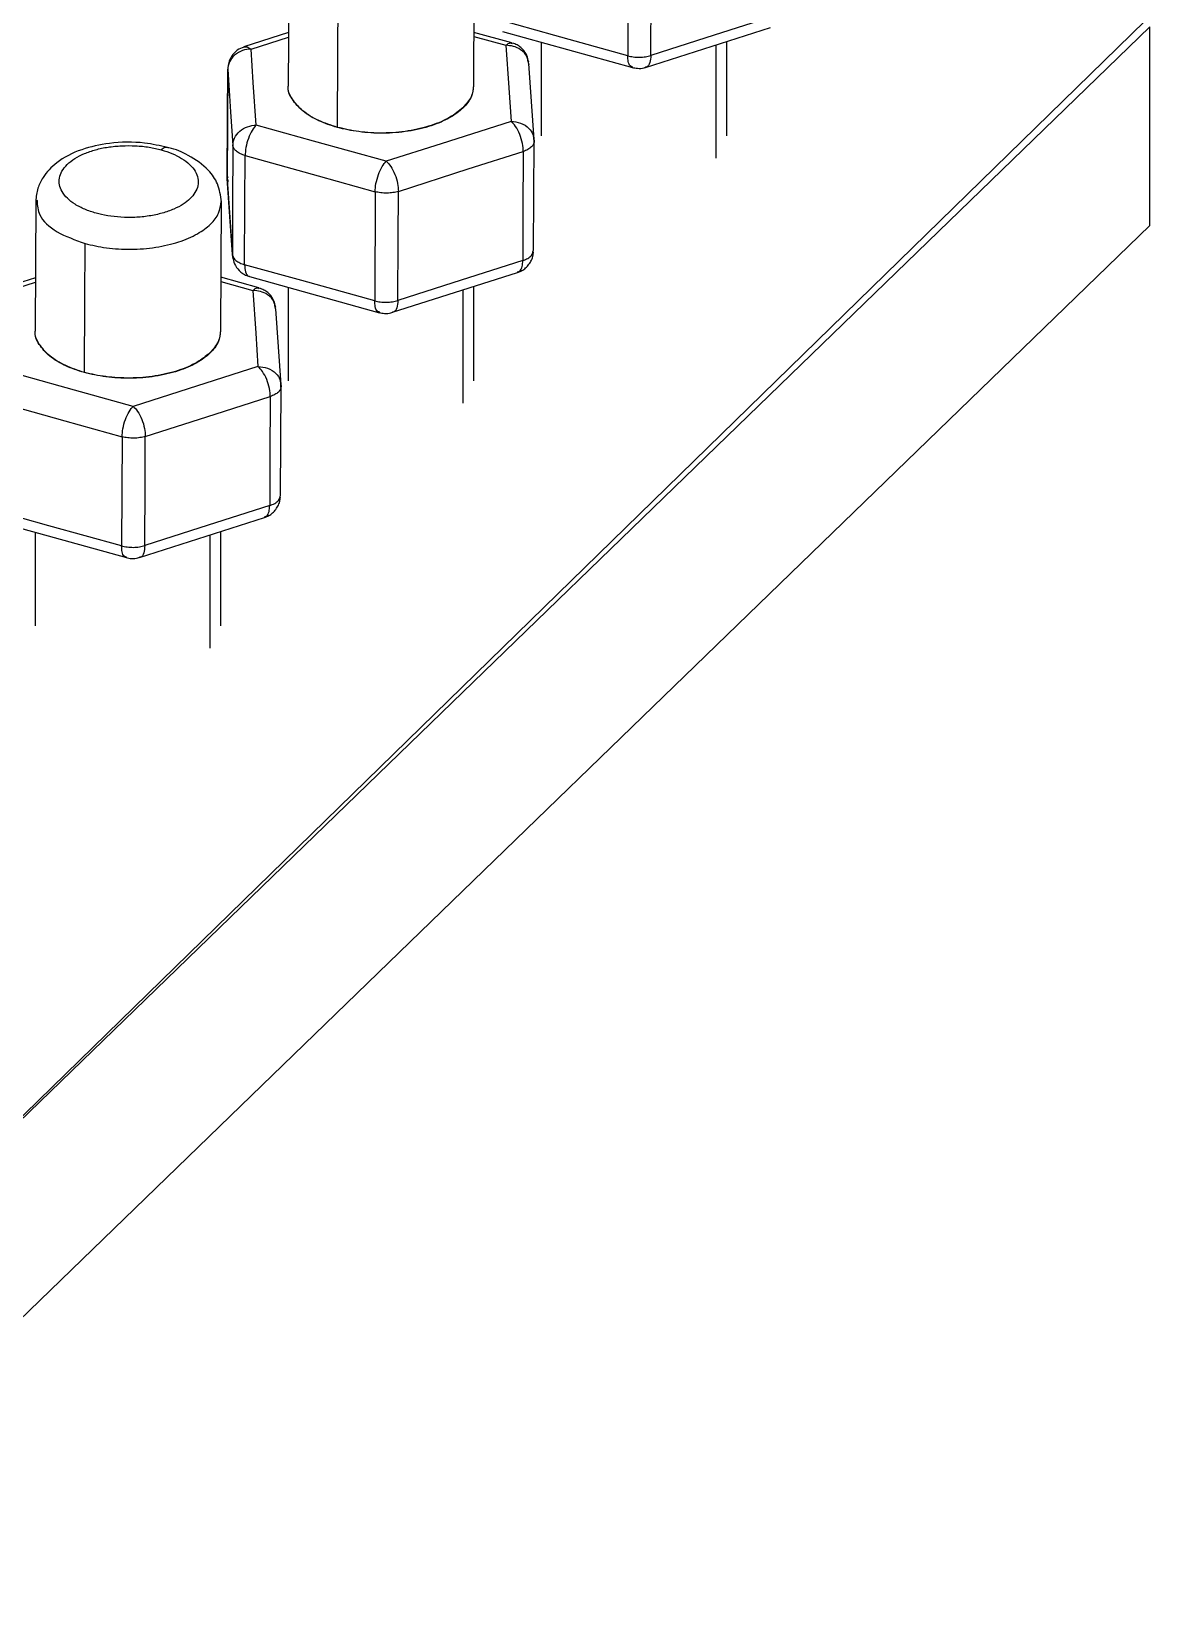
# Model space of a CAD drawing. Header units: millimetres. Extents: x 831 to 1324, y 1807 to 2551.
# Drawn here: x 1227.5 to 1324, y 2296.2 to 2431.2 of the extents above; entities that cross this region are included whole.
import ezdxf

# ---------------------------------------------------------------- set-up
doc = ezdxf.new("R2010")
doc.units = ezdxf.units.MM

msp = doc.modelspace()

# ---------------------------------------------------------------- linework, layer by layer
at = {"color": 7, "linetype": 'Continuous', "lineweight": 25}
for p, q in [((1279.04, 2438.49), (1278.99, 2429.07)), ((1249.77, 2437.69), (1249.71, 2426.56)), ((1265.71, 2426.52), (1265.77, 2437.62)), ((1324.02, 2431.57), (1201.98, 2313.33)), ((1202.25, 2313.62), (1323.59, 2432.06)), ((1280.54, 2428.07), (1291.31, 2431.52)), ((1324.02, 2414.43), (1324.02, 2431.57)), ((1249.73, 2431.07), (1245.88, 2429.84)), ((1246.5, 2429.64), (1249.73, 2430.68)), ((1269.01, 2430.18), (1265.73, 2431.09)), ((1265.73, 2430.73), (1268.48, 2429.97)), ((1268.18, 2431.17), (1279.4, 2428.05)), ((1271.54, 2430.24), (1271.54, 2422.16)), ((1286.6, 2430.01), (1286.6, 2420.23)), ((1287.54, 2422.16), (1287.54, 2430.31)), ((1270.48, 2428.28), (1270.38, 2428.66)), ((1244.49, 2427.94), (1244.45, 2418.52)), ((1270.92, 2421.83), (1270.47, 2428.39)), ((1265.71, 2426.5), (1265.71, 2426.51)), ((1264.78, 2424.57), (1264.78, 2424.56)), ((1270.87, 2422.01), (1270.92, 2421.72)), ((1270.91, 2421.58), (1270.89, 2422.05)), ((1270.88, 2412.3), (1270.92, 2421.72)), ((1244.5, 2418.63), (1244.45, 2418.48)), ((1244.89, 2411.92), (1244.45, 2418.48)), ((1244.45, 2418.48), (1244.52, 2418.21)), ((1244.45, 2418.38), (1244.9, 2411.82)), ((1227.94, 2416.54), (1227.89, 2405.41)), ((1228.02, 2416.64), (1228.04, 2416.55)), ((1243.89, 2405.37), (1243.94, 2416.47)), ((1257.21, 2417.34), (1257.17, 2407.92)), ((1201.98, 2296.18), (1324.02, 2414.43)), ((1244.96, 2411.55), (1244.89, 2411.92)), ((1270.82, 2412.17), (1270.88, 2412.3)), ((1227.91, 2409.92), (1224.06, 2408.69)), ((1247.18, 2409.03), (1243.91, 2409.95)), ((1246.36, 2410.02), (1257.57, 2406.9)), ((1258.71, 2406.93), (1269.48, 2410.37)), ((1224.67, 2408.5), (1227.91, 2409.53)), ((1243.91, 2409.58), (1246.66, 2408.82)), ((1249.71, 2409.09), (1249.71, 2401.02)), ((1264.78, 2408.86), (1264.78, 2399.08)), ((1265.71, 2401.02), (1265.71, 2409.16)), ((1248.65, 2407.14), (1248.56, 2407.51)), ((1249.09, 2400.68), (1248.65, 2407.24)), ((1243.89, 2405.35), (1243.89, 2405.36)), ((1242.95, 2403.43), (1242.95, 2403.41)), ((1249.04, 2400.86), (1249.09, 2400.57)), ((1249.05, 2391.16), (1249.09, 2400.57)), ((1249.08, 2400.43), (1249.06, 2400.9)), ((1235.39, 2396.19), (1235.34, 2386.78)), ((1249, 2391.02), (1249.05, 2391.16)), ((1224.53, 2388.88), (1235.75, 2385.76)), ((1236.89, 2385.78), (1247.66, 2389.22)), ((1227.89, 2387.94), (1227.89, 2379.87)), ((1242.95, 2387.72), (1242.95, 2377.94)), ((1243.89, 2379.87), (1243.89, 2388.02))]:
    msp.add_line(p, q, dxfattribs=at)
at = {"color": 7, "linetype": 'Continuous', "lineweight": 25, "flags": 128}
for points in [[(1280.99, 2429.1), (1281.02, 2434.37), (1281.04, 2438.52)], [(1253.96, 2422.89), (1253.99, 2429.12), (1254.01, 2434.01)], [(1278.99, 2429.07), (1272.71, 2430.82), (1267.78, 2432.19)], [(1291.76, 2432.54), (1285.73, 2430.61), (1280.99, 2429.1)], [(1268.48, 2429.97), (1268.73, 2426.29), (1268.93, 2423.4)], [(1246.94, 2423.08), (1246.69, 2426.76), (1246.5, 2429.64)], [(1244.45, 2418.48), (1244.47, 2423.76), (1244.49, 2427.9)], [(1244.49, 2427.9), (1244.74, 2424.23), (1244.94, 2421.34)], [(1268.93, 2423.4), (1262.9, 2421.48), (1258.16, 2419.96)], [(1258.16, 2419.96), (1251.88, 2421.71), (1246.94, 2423.08)], [(1244.94, 2421.34), (1244.91, 2416.07), (1244.89, 2411.92)], [(1259.21, 2417.37), (1265.24, 2419.3), (1269.98, 2420.81)], [(1269.98, 2420.81), (1269.96, 2415.54), (1269.94, 2411.39)], [(1245.95, 2411.04), (1245.98, 2416.32), (1246, 2420.46)], [(1246, 2420.46), (1252.28, 2418.71), (1257.21, 2417.34)], [(1259.17, 2407.95), (1259.19, 2413.23), (1259.21, 2417.37)], [(1232.13, 2401.74), (1232.16, 2407.97), (1232.18, 2412.87)], [(1269.94, 2411.39), (1263.91, 2409.47), (1259.17, 2407.95)], [(1257.17, 2407.92), (1250.89, 2409.67), (1245.95, 2411.04)], [(1246.66, 2408.82), (1246.91, 2405.14), (1247.1, 2402.26)], [(1236.33, 2398.81), (1230.05, 2400.56), (1225.12, 2401.93)], [(1247.1, 2402.26), (1241.07, 2400.33), (1236.33, 2398.81)], [(1224.17, 2399.31), (1230.45, 2397.56), (1235.39, 2396.19)], [(1237.38, 2396.22), (1243.42, 2398.15), (1248.16, 2399.66)], [(1248.16, 2399.66), (1248.13, 2394.39), (1248.11, 2390.25)], [(1237.34, 2386.8), (1237.37, 2392.08), (1237.38, 2396.22)], [(1235.34, 2386.78), (1229.06, 2388.52), (1224.13, 2389.89)], [(1248.11, 2390.25), (1242.08, 2388.32), (1237.34, 2386.8)]]:
    msp.add_lwpolyline(points, dxfattribs=at)
at = {"color": 7, "linetype": 'Continuous', "lineweight": 25}
for points, knots in [([(1268.48, 2429.97), (1268.62, 2430.08), (1268.83, 2430.25), (1268.98, 2430.15), (1269.03, 2430.12)], [0, 0, 0, 0, 0.656304, 1, 1, 1, 1]), ([(1270.38, 2428.66), (1270.36, 2428.77), (1270.3, 2429.14), (1269.83, 2429.59), (1269.16, 2429.92), (1268.7, 2429.95), (1268.48, 2429.97)], [0, 0, 0, 0, 0.147436, 0.48878, 0.754346, 1, 1, 1, 1]), ([(1270.45, 2428.51), (1270.41, 2428.71), (1270.32, 2429.13), (1270, 2429.59), (1269.62, 2429.91), (1269.32, 2430.08), (1269.12, 2430.14), (1269.05, 2430.16)], [0, 0, 0, 0, 0.257755, 0.5608, 0.728426, 0.902956, 1, 1, 1, 1]), ([(1246.5, 2429.64), (1246.26, 2429.64), (1246.01, 2429.6), (1245.52, 2429.42), (1245.28, 2429.29), (1244.89, 2428.95), (1244.73, 2428.75), (1244.54, 2428.32), (1244.49, 2428.1), (1244.49, 2427.9)], [0, 0, 0, 0, 0.25, 0.25, 0.5, 0.5, 0.75, 0.75, 1, 1, 1, 1]), ([(1245.87, 2429.81), (1245.68, 2429.74), (1245.35, 2429.61), (1244.99, 2429.26), (1244.74, 2428.91), (1244.56, 2428.49), (1244.52, 2428.2), (1244.5, 2428.05)], [0, 0, 0, 0, 0.2641388, 0.441032, 0.6260436, 0.8141731, 1, 1, 1, 1]), ([(1245.89, 2429.82), (1245.97, 2429.84), (1246.16, 2429.88), (1246.38, 2429.73), (1246.5, 2429.64)], [0, 0, 0, 0, 0.466063, 1, 1, 1, 1]), ([(1278.99, 2429.07), (1279.14, 2429.03), (1279.3, 2429), (1279.65, 2428.95), (1279.82, 2428.94), (1280.18, 2428.95), (1280.36, 2428.96), (1280.69, 2429.02), (1280.85, 2429.05), (1280.99, 2429.1)], [0, 0, 0, 0, 0.25, 0.25, 0.5, 0.5, 0.75, 0.75, 1, 1, 1, 1]), ([(1279.4, 2428.1), (1279.33, 2428.12), (1279.17, 2428.16), (1279.02, 2428.53), (1279, 2428.89), (1278.99, 2429.07)], [0, 0, 0, 0, 0.2823313, 0.6551423, 1, 1, 1, 1]), ([(1280.99, 2429.1), (1280.97, 2428.88), (1280.93, 2428.42), (1280.72, 2428.1), (1280.56, 2428.09), (1280.54, 2428.09)], [0, 0, 0, 0, 0.445828, 0.927793, 1, 1, 1, 1]), ([(1279.39, 2428.06), (1279.54, 2428.03), (1279.87, 2427.96), (1280.28, 2427.98), (1280.5, 2428.08), (1280.55, 2428.1)], [0, 0, 0, 0, 0.375669, 0.857669, 1, 1, 1, 1]), ([(1253.96, 2422.89), (1253.4, 2423.07), (1252.25, 2423.45), (1250.88, 2424.3), (1250, 2425.32), (1249.63, 2426.12), (1249.73, 2426.52), (1249.74, 2426.56)], [0, 0, 0, 0, 0.227525, 0.471481, 0.724568, 0.977655, 1, 1, 1, 1]), ([(1264.78, 2424.59), (1264.43, 2424.3), (1263.7, 2423.71), (1262.06, 2423.01), (1260.08, 2422.53), (1257.92, 2422.35), (1255.82, 2422.47), (1253.92, 2422.85), (1252.26, 2423.45), (1250.88, 2424.28), (1250.01, 2425.3), (1249.63, 2426.09), (1249.73, 2426.49), (1249.74, 2426.52)], [0, 0, 0, 0, 0.092967, 0.192649, 0.296061, 0.399473, 0.499154, 0.592122, 0.685089, 0.78477, 0.888182, 0.991594, 1, 1, 1, 1]), ([(1265.69, 2426.49), (1265.65, 2426.16), (1265.58, 2425.49), (1264.84, 2424.54), (1263.68, 2423.68), (1262.07, 2422.98), (1260.08, 2422.51), (1257.92, 2422.34), (1255.81, 2422.46), (1254.56, 2422.75), (1253.96, 2422.89)], [0, 0, 0, 0, 0.116744, 0.236602, 0.356461, 0.484976, 0.618301, 0.751626, 0.880141, 1, 1, 1, 1]), ([(1265.69, 2426.52), (1265.66, 2426.19), (1265.6, 2425.51), (1265.05, 2424.9), (1264.78, 2424.59)], [0, 0, 0, 0, 0.49541, 1, 1, 1, 1]), ([(1269.98, 2420.81), (1269.98, 2421.01), (1269.96, 2421.25), (1269.86, 2421.76), (1269.78, 2422.03), (1269.57, 2422.53), (1269.45, 2422.77), (1269.19, 2423.15), (1269.05, 2423.3), (1268.93, 2423.4)], [0, 0, 0, 0, 0.25, 0.25, 0.5, 0.5, 0.75, 0.75, 1, 1, 1, 1]), ([(1268.93, 2423.4), (1269.21, 2423.38), (1269.8, 2423.32), (1270.46, 2422.87), (1270.81, 2422.39), (1270.85, 2422.1), (1270.87, 2422.01)], [0, 0, 0, 0, 0.303578, 0.631763, 0.887091, 1, 1, 1, 1]), ([(1244.94, 2421.34), (1244.94, 2421.54), (1244.98, 2421.76), (1245.18, 2422.18), (1245.33, 2422.39), (1245.72, 2422.73), (1245.96, 2422.86), (1246.45, 2423.04), (1246.71, 2423.08), (1246.94, 2423.08)], [0, 0, 0, 0, 0.25, 0.25, 0.5, 0.5, 0.75, 0.75, 1, 1, 1, 1]), ([(1246.94, 2423.08), (1246.83, 2422.97), (1246.71, 2422.82), (1246.48, 2422.43), (1246.37, 2422.19), (1246.18, 2421.68), (1246.11, 2421.41), (1246.02, 2420.9), (1246, 2420.66), (1246, 2420.46)], [0, 0, 0, 0, 0.25, 0.25, 0.5, 0.5, 0.75, 0.75, 1, 1, 1, 1]), ([(1239.3, 2421.15), (1238.65, 2421.3), (1237.05, 2421.67), (1234.4, 2421.61), (1231.8, 2421.04), (1229.79, 2420.03), (1228.61, 2418.75), (1228.04, 2417.6), (1227.97, 2416.91), (1227.94, 2416.54)], [0, 0, 0, 0, 0.135481, 0.332131, 0.499598, 0.67752, 0.813348, 0.899926, 1, 1, 1, 1]), ([(1233.13, 2415.49), (1232.8, 2415.58), (1232.48, 2415.69), (1231.87, 2415.95), (1231.58, 2416.09), (1231.07, 2416.41), (1230.85, 2416.59), (1230.47, 2416.95), (1230.31, 2417.15), (1230.09, 2417.54), (1230.01, 2417.74), (1229.96, 2418.03), (1229.95, 2418.13), (1229.95, 2418.32), (1229.95, 2418.42), (1230.01, 2418.72), (1230.08, 2418.92), (1230.31, 2419.32), (1230.46, 2419.51), (1230.84, 2419.87), (1231.06, 2420.05), (1231.57, 2420.36), (1231.85, 2420.51), (1232.3, 2420.69), (1232.45, 2420.75), (1232.77, 2420.86), (1232.93, 2420.91), (1233.43, 2421.05), (1233.79, 2421.13), (1234.54, 2421.24), (1234.94, 2421.28), (1235.74, 2421.32), (1236.14, 2421.32), (1236.94, 2421.28), (1237.33, 2421.24), (1238.08, 2421.12), (1238.43, 2421.04), (1238.76, 2420.95)], [0, 0, 0, 0, 0.0625, 0.0625, 0.125, 0.125, 0.1875, 0.1875, 0.25, 0.25, 0.3125, 0.3125, 0.34375, 0.34375, 0.375, 0.375, 0.4375, 0.4375, 0.5, 0.5, 0.5625, 0.5625, 0.625, 0.625, 0.65625, 0.65625, 0.6875, 0.6875, 0.75, 0.75, 0.8125, 0.8125, 0.875, 0.875, 0.9375, 0.9375, 1, 1, 1, 1]), ([(1238.76, 2420.95), (1239.08, 2420.86), (1239.38, 2420.75), (1239.98, 2420.51), (1240.26, 2420.37), (1240.77, 2420.05), (1241.01, 2419.88), (1241.4, 2419.51), (1241.56, 2419.31), (1241.81, 2418.9), (1241.89, 2418.69), (1241.96, 2418.27), (1241.95, 2418.06), (1241.87, 2417.65), (1241.78, 2417.45), (1241.55, 2417.08), (1241.41, 2416.9), (1241.08, 2416.58), (1240.88, 2416.42), (1240.41, 2416.12), (1240.14, 2415.97), (1239.53, 2415.71), (1239.2, 2415.59), (1238.48, 2415.39), (1238.1, 2415.31), (1237.31, 2415.18), (1236.9, 2415.14), (1236.08, 2415.11), (1235.67, 2415.11), (1234.88, 2415.16), (1234.5, 2415.21), (1233.78, 2415.33), (1233.44, 2415.4), (1233.13, 2415.49)], [0, 0, 0, 0, 0.0625, 0.0625, 0.125, 0.125, 0.1875, 0.1875, 0.25, 0.25, 0.3125, 0.3125, 0.375, 0.375, 0.4375, 0.4375, 0.5, 0.5, 0.5625, 0.5625, 0.625, 0.625, 0.6875, 0.6875, 0.75, 0.75, 0.8125, 0.8125, 0.875, 0.875, 0.9375, 0.9375, 1, 1, 1, 1]), ([(1239.29, 2421.14), (1239.23, 2421.16), (1239.07, 2421.2), (1238.87, 2421.04), (1238.76, 2420.95)], [0, 0, 0, 0, 0.4248936, 1, 1, 1, 1]), ([(1243.94, 2416.47), (1243.87, 2417), (1243.75, 2417.97), (1242.75, 2419.4), (1241.28, 2420.42), (1239.99, 2421.02), (1239.33, 2421.14), (1239.3, 2421.15)], [0, 0, 0, 0, 0.244231, 0.451787, 0.753275, 0.987419, 1, 1, 1, 1]), ([(1246, 2420.46), (1245.85, 2420.5), (1245.71, 2420.55), (1245.45, 2420.68), (1245.33, 2420.75), (1245.14, 2420.9), (1245.07, 2420.99), (1244.97, 2421.16), (1244.94, 2421.25), (1244.94, 2421.34)], [0, 0, 0, 0, 0.25, 0.25, 0.5, 0.5, 0.75, 0.75, 1, 1, 1, 1]), ([(1270.92, 2421.72), (1270.93, 2421.64), (1270.91, 2421.55), (1270.83, 2421.37), (1270.77, 2421.28), (1270.6, 2421.12), (1270.5, 2421.04), (1270.26, 2420.91), (1270.12, 2420.86), (1269.98, 2420.81)], [0, 0, 0, 0, 0.25, 0.25, 0.5, 0.5, 0.75, 0.75, 1, 1, 1, 1]), ([(1257.21, 2417.34), (1257.21, 2417.54), (1257.23, 2417.78), (1257.33, 2418.29), (1257.4, 2418.56), (1257.58, 2419.07), (1257.7, 2419.31), (1257.93, 2419.7), (1258.05, 2419.85), (1258.16, 2419.96)], [0, 0, 0, 0, 0.25, 0.25, 0.5, 0.5, 0.75, 0.75, 1, 1, 1, 1]), ([(1258.16, 2419.96), (1258.28, 2419.86), (1258.42, 2419.71), (1258.68, 2419.33), (1258.8, 2419.09), (1259.01, 2418.58), (1259.09, 2418.31), (1259.19, 2417.81), (1259.21, 2417.57), (1259.21, 2417.37)], [0, 0, 0, 0, 0.25, 0.25, 0.5, 0.5, 0.75, 0.75, 1, 1, 1, 1]), ([(1228.04, 2416.55), (1228.07, 2416.14), (1228.13, 2415.18), (1229.6, 2413.8), (1231.33, 2413.18), (1232.18, 2412.87)], [0, 0, 0, 0, 0.271716, 0.64055, 1, 1, 1, 1]), ([(1232.18, 2412.87), (1232.79, 2412.73), (1234.04, 2412.44), (1236.15, 2412.32), (1238.31, 2412.49), (1240.29, 2412.96), (1241.91, 2413.66), (1243.07, 2414.52), (1243.81, 2415.47), (1243.88, 2416.15), (1243.92, 2416.49)], [0, 0, 0, 0, 0.119609, 0.247857, 0.380904, 0.513951, 0.642199, 0.761808, 0.881417, 1, 1, 1, 1]), ([(1259.21, 2417.37), (1259.07, 2417.32), (1258.91, 2417.29), (1258.58, 2417.23), (1258.4, 2417.22), (1258.04, 2417.21), (1257.86, 2417.22), (1257.52, 2417.27), (1257.36, 2417.3), (1257.21, 2417.34)], [0, 0, 0, 0, 0.25, 0.25, 0.5, 0.5, 0.75, 0.75, 1, 1, 1, 1]), ([(1244.89, 2411.92), (1244.9, 2411.84), (1244.93, 2411.75), (1245.03, 2411.57), (1245.1, 2411.49), (1245.29, 2411.33), (1245.41, 2411.26), (1245.66, 2411.13), (1245.81, 2411.08), (1245.95, 2411.04)], [0, 0, 0, 0, 0.25, 0.25, 0.5, 0.5, 0.75, 0.75, 1, 1, 1, 1]), ([(1244.92, 2411.7), (1244.96, 2411.5), (1245.05, 2411.07), (1245.38, 2410.6), (1245.77, 2410.28), (1246.06, 2410.12), (1246.26, 2410.06), (1246.33, 2410.04)], [0, 0, 0, 0, 0.260474, 0.569406, 0.737643, 0.90997, 1, 1, 1, 1]), ([(1269.47, 2410.42), (1269.55, 2410.44), (1269.73, 2410.48), (1269.9, 2410.85), (1269.93, 2411.22), (1269.94, 2411.39)], [0, 0, 0, 0, 0.280118, 0.654079, 1, 1, 1, 1]), ([(1269.49, 2410.38), (1269.59, 2410.41), (1269.81, 2410.49), (1270.12, 2410.69), (1270.42, 2410.98), (1270.66, 2411.34), (1270.82, 2411.74), (1270.85, 2412.02), (1270.87, 2412.16)], [0, 0, 0, 0, 0.123269, 0.290466, 0.466089, 0.646043, 0.825593, 1, 1, 1, 1]), ([(1269.94, 2411.39), (1270.09, 2411.45), (1270.4, 2411.58), (1270.75, 2411.84), (1270.8, 2412.06), (1270.82, 2412.17)], [0, 0, 0, 0, 0.317709, 0.646456, 1, 1, 1, 1]), ([(1245.95, 2411.04), (1245.97, 2410.82), (1246, 2410.36), (1246.19, 2410.04), (1246.34, 2410.05), (1246.36, 2410.05)], [0, 0, 0, 0, 0.4365417, 0.9084684, 1, 1, 1, 1]), ([(1246.66, 2408.82), (1246.8, 2408.93), (1247, 2409.11), (1247.16, 2409.01), (1247.21, 2408.97)], [0, 0, 0, 0, 0.656304, 1, 1, 1, 1]), ([(1248.56, 2407.51), (1248.54, 2407.62), (1248.47, 2407.99), (1248, 2408.45), (1247.34, 2408.77), (1246.88, 2408.8), (1246.66, 2408.82)], [0, 0, 0, 0, 0.147436, 0.48878, 0.754346, 1, 1, 1, 1]), ([(1248.63, 2407.36), (1248.58, 2407.56), (1248.49, 2407.98), (1248.17, 2408.45), (1247.79, 2408.76), (1247.49, 2408.93), (1247.29, 2408.99), (1247.22, 2409.01)], [0, 0, 0, 0, 0.257755, 0.5608, 0.728426, 0.902956, 1, 1, 1, 1]), ([(1257.17, 2407.92), (1257.32, 2407.88), (1257.48, 2407.85), (1257.82, 2407.81), (1258, 2407.8), (1258.36, 2407.8), (1258.53, 2407.82), (1258.87, 2407.87), (1259.03, 2407.91), (1259.17, 2407.95)], [0, 0, 0, 0, 0.25, 0.25, 0.5, 0.5, 0.75, 0.75, 1, 1, 1, 1]), ([(1257.57, 2406.96), (1257.5, 2406.97), (1257.34, 2407.01), (1257.2, 2407.38), (1257.18, 2407.75), (1257.17, 2407.92)], [0, 0, 0, 0, 0.2823313, 0.6551423, 1, 1, 1, 1]), ([(1259.17, 2407.95), (1259.15, 2407.73), (1259.1, 2407.27), (1258.9, 2406.95), (1258.73, 2406.95), (1258.71, 2406.95)], [0, 0, 0, 0, 0.445828, 0.927793, 1, 1, 1, 1]), ([(1257.57, 2406.91), (1257.71, 2406.88), (1258.04, 2406.81), (1258.45, 2406.83), (1258.68, 2406.93), (1258.73, 2406.95)], [0, 0, 0, 0, 0.375669, 0.857669, 1, 1, 1, 1]), ([(1232.13, 2401.74), (1231.57, 2401.92), (1230.42, 2402.3), (1229.05, 2403.15), (1228.18, 2404.18), (1227.81, 2404.97), (1227.9, 2405.38), (1227.91, 2405.41)], [0, 0, 0, 0, 0.227525, 0.471481, 0.724568, 0.977655, 1, 1, 1, 1]), ([(1242.95, 2403.44), (1242.6, 2403.15), (1241.88, 2402.56), (1240.24, 2401.86), (1238.26, 2401.39), (1236.09, 2401.21), (1234, 2401.33), (1232.09, 2401.7), (1230.43, 2402.3), (1229.05, 2403.13), (1228.18, 2404.15), (1227.81, 2404.94), (1227.9, 2405.34), (1227.91, 2405.37)], [0, 0, 0, 0, 0.092967, 0.192649, 0.296061, 0.399473, 0.499154, 0.592122, 0.685089, 0.78477, 0.888182, 0.991594, 1, 1, 1, 1]), ([(1243.86, 2405.34), (1243.83, 2405.01), (1243.75, 2404.34), (1243.02, 2403.39), (1241.86, 2402.53), (1240.24, 2401.83), (1238.26, 2401.36), (1236.1, 2401.19), (1233.98, 2401.31), (1232.74, 2401.6), (1232.13, 2401.74)], [0, 0, 0, 0, 0.116744, 0.236602, 0.356461, 0.484976, 0.618301, 0.751626, 0.880141, 1, 1, 1, 1]), ([(1243.87, 2405.38), (1243.83, 2405.04), (1243.77, 2404.37), (1243.23, 2403.75), (1242.95, 2403.44)], [0, 0, 0, 0, 0.49541, 1, 1, 1, 1]), ([(1248.16, 2399.66), (1248.16, 2399.87), (1248.13, 2400.1), (1248.03, 2400.61), (1247.95, 2400.88), (1247.75, 2401.39), (1247.62, 2401.62), (1247.36, 2402), (1247.23, 2402.15), (1247.1, 2402.26)], [0, 0, 0, 0, 0.25, 0.25, 0.5, 0.5, 0.75, 0.75, 1, 1, 1, 1]), ([(1247.1, 2402.26), (1247.39, 2402.23), (1247.98, 2402.18), (1248.64, 2401.72), (1248.99, 2401.24), (1249.03, 2400.95), (1249.04, 2400.86)], [0, 0, 0, 0, 0.3035777, 0.6317627, 0.887091, 1, 1, 1, 1]), ([(1249.09, 2400.57), (1249.1, 2400.49), (1249.08, 2400.4), (1249.01, 2400.22), (1248.94, 2400.13), (1248.78, 2399.97), (1248.67, 2399.9), (1248.43, 2399.77), (1248.3, 2399.71), (1248.16, 2399.66)], [0, 0, 0, 0, 0.25, 0.25, 0.5, 0.5, 0.75, 0.75, 1, 1, 1, 1]), ([(1235.39, 2396.19), (1235.39, 2396.39), (1235.41, 2396.63), (1235.5, 2397.14), (1235.57, 2397.41), (1235.76, 2397.93), (1235.87, 2398.16), (1236.1, 2398.55), (1236.22, 2398.71), (1236.33, 2398.81)], [0, 0, 0, 0, 0.25, 0.25, 0.5, 0.5, 0.75, 0.75, 1, 1, 1, 1]), ([(1236.33, 2398.81), (1236.46, 2398.71), (1236.59, 2398.56), (1236.85, 2398.18), (1236.98, 2397.94), (1237.18, 2397.44), (1237.26, 2397.17), (1237.36, 2396.66), (1237.39, 2396.42), (1237.38, 2396.22)], [0, 0, 0, 0, 0.25, 0.25, 0.5, 0.5, 0.75, 0.75, 1, 1, 1, 1]), ([(1237.38, 2396.22), (1237.24, 2396.18), (1237.09, 2396.14), (1236.75, 2396.09), (1236.57, 2396.07), (1236.22, 2396.07), (1236.04, 2396.08), (1235.69, 2396.12), (1235.53, 2396.15), (1235.39, 2396.19)], [0, 0, 0, 0, 0.25, 0.25, 0.5, 0.5, 0.75, 0.75, 1, 1, 1, 1]), ([(1247.67, 2389.23), (1247.76, 2389.26), (1247.98, 2389.34), (1248.29, 2389.55), (1248.6, 2389.84), (1248.83, 2390.19), (1248.99, 2390.6), (1249.02, 2390.88), (1249.04, 2391.02)], [0, 0, 0, 0, 0.123269, 0.290466, 0.466089, 0.646043, 0.825593, 1, 1, 1, 1]), ([(1248.11, 2390.25), (1248.26, 2390.31), (1248.58, 2390.43), (1248.93, 2390.7), (1248.97, 2390.91), (1249, 2391.02)], [0, 0, 0, 0, 0.317709, 0.646456, 1, 1, 1, 1]), ([(1247.64, 2389.27), (1247.72, 2389.29), (1247.91, 2389.33), (1248.07, 2389.7), (1248.1, 2390.07), (1248.11, 2390.25)], [0, 0, 0, 0, 0.280118, 0.654079, 1, 1, 1, 1]), ([(1235.34, 2386.78), (1235.49, 2386.73), (1235.65, 2386.7), (1235.99, 2386.66), (1236.17, 2386.65), (1236.53, 2386.65), (1236.71, 2386.67), (1237.04, 2386.72), (1237.2, 2386.76), (1237.34, 2386.8)], [0, 0, 0, 0, 0.25, 0.25, 0.5, 0.5, 0.75, 0.75, 1, 1, 1, 1]), ([(1235.75, 2385.81), (1235.68, 2385.83), (1235.51, 2385.86), (1235.37, 2386.23), (1235.35, 2386.6), (1235.34, 2386.78)], [0, 0, 0, 0, 0.282331, 0.655142, 1, 1, 1, 1]), ([(1237.34, 2386.8), (1237.32, 2386.58), (1237.28, 2386.12), (1237.07, 2385.8), (1236.9, 2385.8), (1236.88, 2385.8)], [0, 0, 0, 0, 0.445828, 0.927793, 1, 1, 1, 1]), ([(1235.74, 2385.77), (1235.88, 2385.73), (1236.21, 2385.66), (1236.63, 2385.68), (1236.85, 2385.78), (1236.9, 2385.8)], [0, 0, 0, 0, 0.3756694, 0.8576686, 1, 1, 1, 1])]:
    msp.add_open_spline(points, degree=3, knots=knots, dxfattribs=at)

doc.saveas('drawing.dxf')
